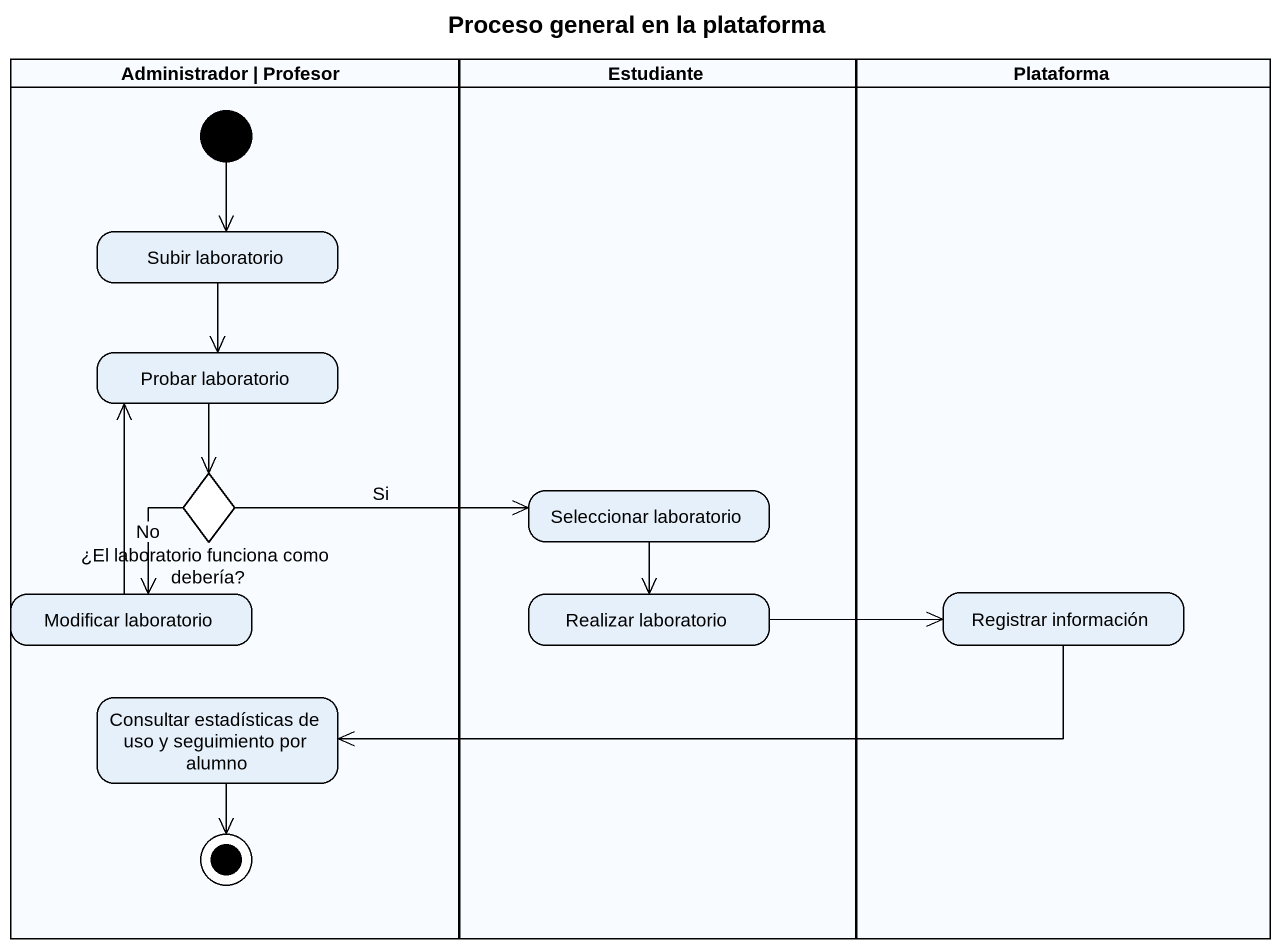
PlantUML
@startuml
title Proceso general en la plataforma
hide empty description
state "Administrador | Profesor" as Administrador_Profesor <<partition>> {
  state "Subir laboratorio" as Subir_laboratorio
  state "Probar laboratorio" as Probar_laboratorio
  state "¿El laboratorio funciona como debería?" as El_laboratorio_funciona <<choice>>
  state "Modificar laboratorio" as Modificar_laboratorio
  state "Consultar estadísticas de uso y seguimiento por alumno" as Consultar_estadísticas_de
  [*] --> Subir_laboratorio
  Consultar_estadísticas_de --> [*]
}
state Estudiante <<partition>> {
  state "Seleccionar laboratorio" as Seleccionar_laboratorio
  state "Realizar laboratorio" as Realizar_laboratorio
}
state Plataforma <<partition>> {
  state "Registrar información" as Registrar_información
}
Subir_laboratorio --> Probar_laboratorio
Probar_laboratorio --> El_laboratorio_funciona
El_laboratorio_funciona -right-> Seleccionar_laboratorio : Si
El_laboratorio_funciona --> Modificar_laboratorio : No
Seleccionar_laboratorio --> Realizar_laboratorio
Modificar_laboratorio -up-> Probar_laboratorio
Realizar_laboratorio -right-> Registrar_información
Registrar_información -left-> Consultar_estadísticas_de
@enduml
